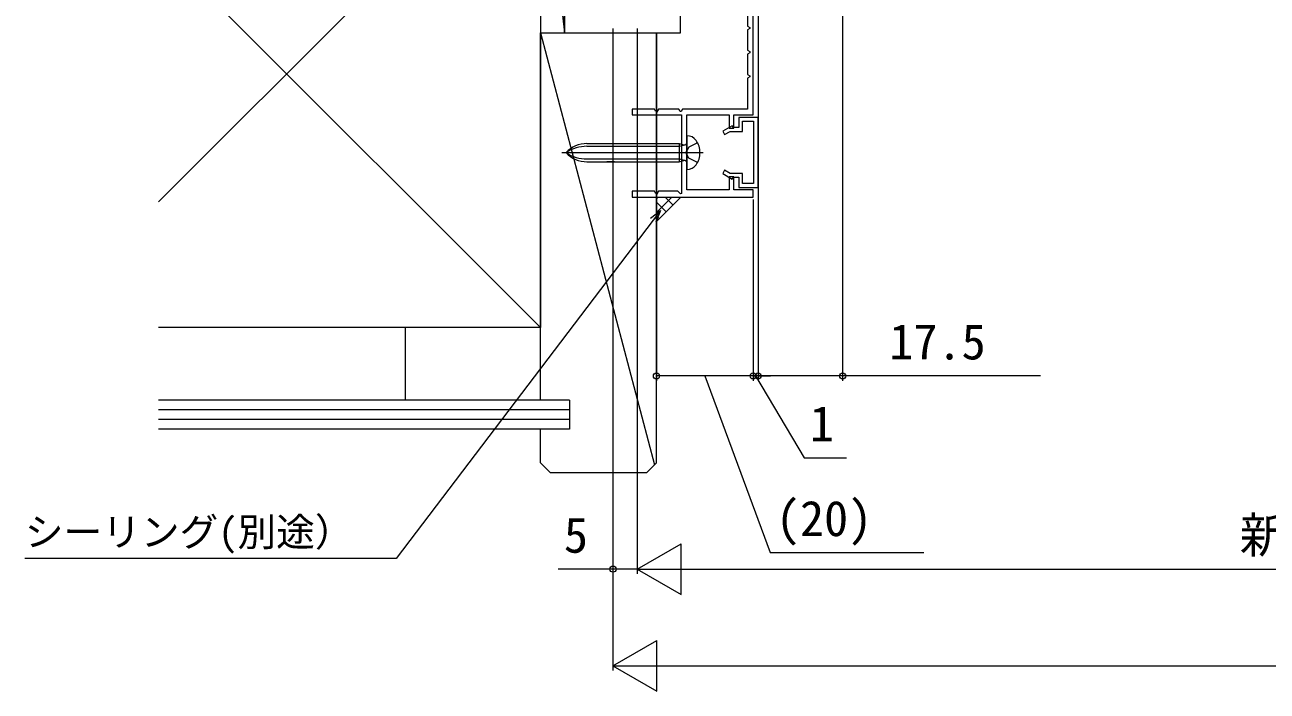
# Model space of a CAD drawing. Units: millimetres, scale not verified. Extents: x -1188 to -198, y -840 to 760.
# Drawn here: x -1039.7 to -782.7, y -665.3 to -527.4 of the extents above; entities that cross this region are included whole.
import ezdxf
from ezdxf.enums import TextEntityAlignment as Align

# ---------------------------------------------------------------- set-up
doc = ezdxf.new("R2010")
doc.units = ezdxf.units.MM
doc.header["$LTSCALE"] = 4
doc.linetypes.add('DASHED3', pattern=[4, 3, -1])
for name, color, linetype, lineweight in [('0-3_YKK_11', 7, 'Continuous', 9), ('0-4_YKK_11E', 4, 'Continuous', 9), ('0-6_YKK_13', 4, 'Continuous', 9), ('0-8_YKK_D', 6, 'Continuous', 9), ('0-9_YSS_K', 3, 'Continuous', 9), ('0-A_YSS_KE', 3, 'Continuous', 9)]:
    doc.layers.add(name, color=color, linetype=linetype, lineweight=lineweight)
doc.styles.add('ＭＳ ゴシック', font='')
doc.styles.get('ＭＳ ゴシック').set_extended_font_data('MS Gothic')

msp = doc.modelspace()

# ---------------------------------------------------------------- linework, layer by layer
at = {"layer": '0-3_YKK_11'}
for p, q in [((-890.2, -523.096), (-890.2, -527.692)), ((-889, -546.096), (-889, -523.096)), ((-890.2, -527.692), (-889.7, -527.98)), ((-889.7, -528.211), (-890.2, -528.5)), ((-890.2, -528.5), (-890.2, -532.692)), ((-889.7, -527.98), (-889.7, -528.211)), ((-890.2, -532.692), (-889.7, -532.98)), ((-889.7, -533.211), (-890.2, -533.5)), ((-890.2, -533.5), (-890.2, -537.692)), ((-889.7, -532.98), (-889.7, -533.211)), ((-890.2, -537.692), (-889.7, -537.98)), ((-889.7, -538.211), (-890.2, -538.5)), ((-890.2, -538.5), (-890.2, -544.896)), ((-889.7, -537.98), (-889.7, -538.211)), ((-908.596, -544.896), (-909, -545.596)), ((-909, -545.596), (-909, -546.096)), ((-909, -546.096), (-903.8, -546.096)), ((-904.404, -544.896), (-908.596, -544.896)), ((-904.115, -545.396), (-904.404, -544.896)), ((-903.884, -545.396), (-904.115, -545.396)), ((-903.596, -544.896), (-903.884, -545.396)), ((-903.8, -546.096), (-903.8, -562.33)), ((-890.2, -544.896), (-903.596, -544.896)), ((-902.7, -546.096), (-894, -546.096)), ((-902.7, -553.438), (-902.7, -546.096)), ((-894, -546.096), (-894, -548.796)), ((-893, -546.096), (-889, -546.096)), ((-893, -548.796), (-893, -546.096)), ((-892, -546.596), (-892, -548.696)), ((-888, -546.596), (-892, -546.596)), ((-888, -561.096), (-888, -546.596)), ((-893.315, -548.323), (-895.3, -549.468)), ((-895.3, -549.468), (-894.9, -550.161)), ((-894.9, -550.161), (-893.747, -549.496)), ((-894, -548.796), (-893, -548.796)), ((-893.747, -549.496), (-891.2, -549.496)), ((-893.1, -548.696), (-893.315, -548.323)), ((-892, -548.696), (-893.1, -548.696)), ((-891.2, -547.396), (-888.9, -547.396)), ((-891.2, -549.496), (-891.2, -547.396)), ((-888.9, -547.396), (-888.9, -560.296)), ((-902.82, -553.621), (-902.7, -553.438)), ((-902.82, -554.171), (-902.82, -553.621)), ((-902.7, -554.354), (-902.82, -554.171)), ((-902.7, -561.596), (-902.7, -554.354)), ((-894.9, -557.53), (-895.3, -558.223)), ((-893.747, -558.196), (-894.9, -557.53)), ((-895.3, -558.223), (-893.315, -559.369)), ((-894, -558.896), (-894, -561.596)), ((-893, -558.896), (-894, -558.896)), ((-891.2, -558.196), (-893.747, -558.196)), ((-893.315, -559.369), (-893.1, -558.996)), ((-893.1, -558.996), (-892, -558.996)), ((-893, -561.596), (-893, -558.896)), ((-892, -558.996), (-892, -561.096)), ((-891.2, -560.296), (-891.2, -558.196)), ((-908.596, -561.896), (-909, -562.596)), ((-909, -562.596), (-909, -563.096)), ((-904.583, -561.896), (-908.596, -561.896)), ((-904.047, -562.432), (-904.583, -561.896)), ((-903.8, -562.33), (-904.047, -562.432)), ((-894, -561.596), (-902.7, -561.596)), ((-889, -561.596), (-893, -561.596)), ((-892, -561.096), (-888, -561.096)), ((-888.9, -560.296), (-891.2, -560.296)), ((-889, -563.096), (-889, -561.596)), ((-909, -563.096), (-889, -563.096))]:
    msp.add_line(p, q, dxfattribs=at)
at = {"layer": '0-3_YKK_11', "linetype": 'DASHED3'}
for p, q in [((-914, -544.896), (-914, -546.096)), ((-909.404, -544.896), (-914, -544.896)), ((-914, -546.096), (-909, -546.096)), ((-909.173, -545.296), (-909.404, -544.896)), ((-909.173, -545.296), (-909, -545.396)), ((-914, -561.896), (-914, -563.096)), ((-909.404, -561.896), (-914, -561.896)), ((-909.173, -562.296), (-909.404, -561.896)), ((-909.173, -562.296), (-909, -562.396)), ((-914, -563.096), (-909, -563.096))]:
    msp.add_line(p, q, dxfattribs=at)
at = {"layer": '0-4_YKK_11E'}
for p, q in [((-928, -524.095), (-928, -529.095)), ((-904, -529.095), (-904, -523.095)), ((-928, -529.095), (-904, -529.095))]:
    msp.add_line(p, q, dxfattribs=at)
at = {"layer": '0-6_YKK_13'}
for p, q in [((-923.377, -552.021), (-904.3, -552.021)), ((-917.7, -552.021), (-904.3, -552.021)), ((-904.3, -552.021), (-903.328, -552.279)), ((-904.3, -552.021), (-904.3, -555.771)), ((-904.3, -552.588), (-903.078, -552.281)), ((-902.7, -550.396), (-902.7, -551.521)), ((-902.7, -551.521), (-902.7, -556.271)), ((-928.572, -553.896), (-899.365, -553.896)), ((-923.377, -552.588), (-904.3, -552.588)), ((-923.377, -555.203), (-904.3, -555.203)), ((-923.377, -555.771), (-904.3, -555.771)), ((-917.7, -555.771), (-919.279, -555.771)), ((-917.7, -555.771), (-904.3, -555.771)), ((-904.3, -555.203), (-903.078, -555.511)), ((-904.3, -555.771), (-903.328, -555.513)), ((-902.7, -556.271), (-902.7, -557.396))]:
    msp.add_line(p, q, dxfattribs=at)
at = {"layer": '0-6_YKK_13', "linetype": 'DASHED3'}
for p, q in [((-900.507, -551.846), (-902.338, -552.751)), ((-902.338, -552.751), (-902.947, -553.896)), ((-902.338, -555.041), (-902.947, -553.896)), ((-900.507, -555.946), (-902.338, -555.041))]:
    msp.add_line(p, q, dxfattribs=at)
at = {"layer": '0-6_YKK_13'}
for centre, radius, start, end in [((-923.377, -557.942), 5.921, 90, 136.89532), ((-903.2, -551.796), 0.5, 255.116, 0), ((-902.721, -552.784), 2.388, 36.64951, 89.48418), ((-904.4, -553.896), 4.4, 0, 35.21759), ((-923.377, -560.388), 7.8, 90, 123.65768), ((-923.377, -547.403), 7.8, 236.3423, 270), ((-923.377, -549.85), 5.921, 223.10466, 270), ((-904.224, -553.923), 4.224, 323.88693, 0.36935), ((-903.2, -555.996), 0.5, 0, 104.88399), ((-902.702, -555.087), 2.309, 270.05208, 324.94875)]:
    msp.add_arc(centre, radius, start, end, dxfattribs=at)
at = {"layer": '0-8_YKK_D'}
for p, q in [((-870.5, -504.096), (-870.5, -601.095)), ((-888, -523.796), (-888, -601.096)), ((-918, -528.196), (-918, -661.096)), ((-918, -528.196), (-918, -641.096)), ((-913, -528.196), (-913, -641.096)), ((-913, -528.196), (-913, -641.096)), ((-909, -564.096), (-909, -601.096)), ((-889, -563.596), (-889, -601.096)), ((-909.694, -567.88), (-962.873, -637.884)), ((-910.238, -567.466), (-908.152, -565.849)), ((-908.152, -565.849), (-909.694, -567.88)), ((-908.152, -565.849), (-909.15, -568.293)), ((-889, -566.096), (-889, -601.096)), ((-888, -566.095), (-888, -601.095)), ((-889, -600.096), (-909, -600.096)), ((-899, -600.096), (-885.51, -636.659)), ((-889, -600.096), (-891.55, -600.096)), ((-888, -600.096), (-889, -600.096)), ((-888, -600.096), (-889, -600.096)), ((-888.5, -600.096), (-878.477, -617.068)), ((-888, -600.096), (-885.45, -600.096)), ((-878.477, -617.068), (-869.677, -617.068)), ((-913, -640.096), (-903.907, -634.846)), ((-903.907, -645.346), (-903.907, -634.846)), ((-885.51, -636.659), (-853.67, -636.659)), ((-962.873, -637.884), (-1039.663, -637.884)), ((-918, -640.096), (-929.35, -640.096)), ((-913, -640.096), (-918, -640.096)), ((-913, -640.096), (-894.813, -640.096)), ((-913, -640.096), (-903.907, -645.346)), ((-902.5, -640.096), (-483.5, -640.096)), ((-918, -660.096), (-908.907, -654.846)), ((-908.907, -665.346), (-908.907, -654.846)), ((-918, -660.096), (-899.813, -660.096)), ((-918, -660.096), (-908.907, -665.346)), ((-907.5, -660.096), (-478.5, -660.096))]:
    msp.add_line(p, q, dxfattribs=at)
msp.add_lwpolyline([(-829.561, -600.095), (-870.5, -600.095), (-888, -600.095)], dxfattribs=at)
for centre in [(-909, -600.096), (-889, -600.096), (-889, -600.096), (-888, -600.095), (-888, -600.096), (-870.5, -600.095), (-918, -640.096)]:
    msp.add_circle(centre, 0.637, dxfattribs=at)
at = {"layer": '0-9_YSS_K'}
for p, q in [((-933, -485.095), (-1012, -564.095)), ((-933, -485.096), (-933, -529.096)), ((-933, -485.096), (-928, -529.096)), ((-928, -529.096), (-928, -485.096)), ((-933, -590.095), (-1012, -511.096)), ((-933, -529.096), (-928, -529.096)), ((-933, -529.096), (-909.417, -618.513)), ((-933, -529.096), (-909, -529.096)), ((-933, -605.096), (-933, -529.096)), ((-909, -618.096), (-909, -529.096)), ((-909, -529.096), (-909, -590.096)), ((-909, -566.253), (-905.909, -563.161)), ((-909, -563.424), (-908.737, -563.161)), ((-909, -568.161), (-904, -563.161)), ((-906.993, -566.154), (-909, -564.147)), ((-905.579, -564.74), (-907.157, -563.161)), ((-904.164, -563.326), (-904.329, -563.161)), ((-908.407, -567.568), (-909, -566.976)), ((-933, -590.096), (-1012, -590.096)), ((-961, -590.096), (-961, -605.096)), ((-927, -605.096), (-1012, -605.096)), ((-927, -605.096), (-927, -611.096)), ((-927, -607.096), (-1012, -607.096)), ((-927, -609.096), (-1012, -609.096)), ((-927, -611.096), (-1012, -611.096)), ((-933, -618.096), (-933, -611.096)), ((-933, -618.096), (-931, -620.096)), ((-909, -618.096), (-911, -620.096)), ((-931, -620.096), (-911, -620.096))]:
    msp.add_line(p, q, dxfattribs=at)
at = {"layer": '0-A_YSS_KE'}
for p, q in [((-933, -485.095), (-933, -590.095)), ((-933, -590.095), (-1012, -590.095))]:
    msp.add_line(p, q, dxfattribs=at)

# ---------------------------------------------------------------- texts
at = {"layer": '0-8_YKK_D', "color": 4, "style": 'ＭＳ ゴシック'}
for s, height, p in [('17.5', 7.331, (-860.841, -598.895)), ('1', 7.331, (-877.277, -615.868)), ('(20)', 7.331, (-884.31, -635.459)), ('シーリング(別途）', 5.865, (-1039.663, -637.084)), ('5', 7.331, (-928.15, -638.896)), ('新設ドア枠W＝既設ドア枠開口幅-10', 7.331, (-788.36, -638.896))]:
    msp.add_text(s, height=height, dxfattribs=at).set_placement(p, align=Align.BOTTOM_LEFT)

doc.saveas('drawing.dxf')
